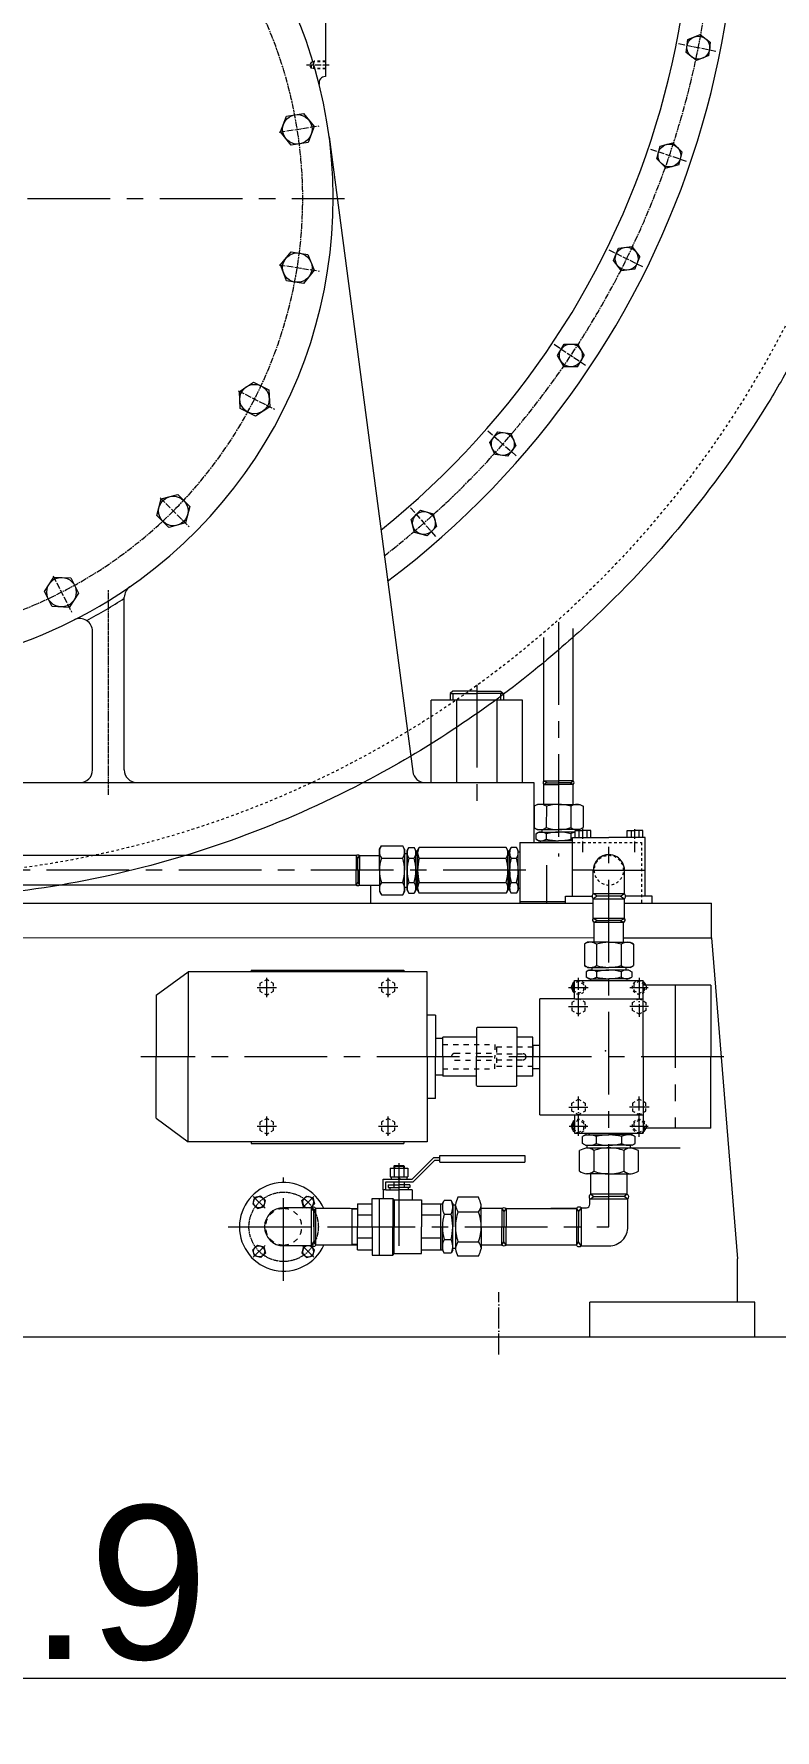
# Model space of a CAD drawing. Header units: inches. Extents: x -7 to 38035, y 41 to 29026.
# Drawn here: x 8058 to 8912, y 18838 to 20793 of the extents above; entities that cross this region are included whole.
import ezdxf

# ---------------------------------------------------------------- set-up
doc = ezdxf.new("R2010")
doc.units = ezdxf.units.IN
doc.header["$MEASUREMENT"] = 0
for name, pattern in [('ACAD_ISO04W100', [30, 24, -3, 0, -3]), ('CENTER', [50.8, 31.75, -6.35, 6.35, -6.35]), ('CHAIN', [0.7087, 0.4724, -0.0591, 0.1181, -0.0591]), ('EB_DASH', [6, 3, -3])]:
    doc.linetypes.add(name, pattern=pattern)
doc.layers.get('Defpoints').update_dxf_attribs({"lineweight": 5})
doc.layers.add('CAXA1', color=5, linetype='CENTER', lineweight=5)
doc.styles.add('Roman', font='arial.ttf')
doc.styles.get("Standard").update_dxf_attribs({"font": 'arial.ttf'})
doc.dimstyles.new('ISO-25', dxfattribs={"dimscale": 30, "dimtxt": 1.5, "dimasz": 1.5, "dimexe": 2, "dimexo": 2, "dimtad": 1, "dimtih": 1, "dimtoh": 1, "dimdec": 1, "dimlfac": 0.03937, "dimdsep": 46, "dimtxsty": 'Standard', "dimcen": 2.5, "dimclrd": 7, "dimclre": 7, "dimclrt": 7, "dimadec": 0, "dimazin": 0, "dimtfac": 1, "dimtdec": 1, "dimtmove": 0, "dimatfit": 3, "dimfxl": 1, "dimlwd": 5, "dimlwe": 5, "dimarcsym": 0})

# ---------------------------------------------------------------- blocks, each defined once
blk = doc.blocks.new('*D251')
at = {"color": 7, "linetype": 'Continuous', "lineweight": 5, "transparency": 16777216}
for p, q in [((6299.4, 19231.2), (6299.4, 18838.1)), ((9599.4, 19231.2), (9599.4, 18838.1)), ((6359.4, 18898.1), (9539.4, 18898.1))]:
    blk.add_line(p, q, dxfattribs=at)
at = {"color": 7, "transparency": 16777216}
for points in [[(6359.4, 18908.1), (6359.4, 18888.1), (6299.4, 18898.1)], [(9539.4, 18908.1), (9539.4, 18888.1), (9599.4, 18898.1)]]:
    blk.add_solid(points, dxfattribs=at)
at = {"layer": 'Defpoints', "color": 0, "transparency": 16777216}
for p in [(6299.4, 19291.2), (9599.4, 19291.2), (9599.4, 18898.1)]:
    blk.add_point(p, dxfattribs=at)
at = {"color": 7, "lineweight": 5, "transparency": 16777216, "insert": (7949.4, 19007.2), "char_height": 177, "attachment_point": 5, "style": 'Roman'}
blk.add_mtext('129.9', dxfattribs=at)

msp = doc.modelspace()

# ---------------------------------------------------------------- linework, layer by layer
at = {"color": 7, "lineweight": 5}
for p, q in [((8393.98, 20843.87), (8393.98, 20744.31)), ((8809.94, 20771.87), (8811.93, 20786.96)), ((8811.93, 20786.96), (8825.98, 20792.78)), ((8825.98, 20792.78), (8838.05, 20783.52)), ((8822.01, 20762.61), (8809.94, 20771.87)), ((8836.07, 20768.43), (8822.01, 20762.61)), ((8836.07, 20768.43), (8838.05, 20783.52)), ((8398.32, 20674.85), (8494.67, 19943.06)), ((8779.91, 20664.06), (8794.6, 20667.99)), ((8794.6, 20667.99), (8805.36, 20657.24)), ((8775.97, 20649.36), (8779.91, 20664.06)), ((8786.73, 20638.6), (8775.97, 20649.36)), ((8801.42, 20642.54), (8805.36, 20657.24)), ((8801.42, 20642.54), (8786.73, 20638.6)), ((8726.3, 20532.33), (8732.12, 20546.39)), ((8735.56, 20520.26), (8726.3, 20532.33)), ((8732.12, 20546.39), (8747.21, 20548.37)), ((8747.21, 20548.37), (8756.47, 20536.3)), ((8750.64, 20522.25), (8756.47, 20536.3)), ((8750.64, 20522.25), (8735.56, 20520.26)), ((8661.78, 20422.79), (8669.38, 20435.96)), ((8669.38, 20435.96), (8684.6, 20435.96)), ((8684.6, 20435.96), (8692.21, 20422.79)), ((8669.38, 20409.61), (8661.78, 20422.79)), ((8684.6, 20409.61), (8692.21, 20422.79)), ((8684.6, 20409.61), (8669.38, 20409.61)), ((8583.51, 20322.6), (8592.77, 20334.67)), ((8589.33, 20308.55), (8583.51, 20322.6)), ((8592.77, 20334.67), (8607.85, 20332.69)), ((8604.41, 20306.56), (8613.68, 20318.63)), ((8607.85, 20332.69), (8613.68, 20318.63)), ((8604.41, 20306.56), (8589.33, 20308.55)), ((8492.83, 20233.49), (8503.59, 20244.25)), ((8503.59, 20244.25), (8518.29, 20240.31)), ((8518.29, 20240.31), (8522.22, 20225.61)), ((8496.77, 20218.79), (8492.83, 20233.49)), ((8511.47, 20214.86), (8496.77, 20218.79)), ((8511.47, 20214.86), (8522.22, 20225.61)), ((8162.16, 19944.97), (8162.16, 20144.02)), ((8125.56, 19944.97), (8125.56, 20104.79)), ((8679.82, 19932.22), (8679.82, 20107.84)), ((8645.88, 19932.22), (8645.88, 20097.7)), ((8621.18, 20025.49), (8515.77, 20025.49)), ((8515.77, 19930.33), (8515.77, 20025.49)), ((8541.1, 20035.74), (8537.73, 20033.04)), ((8537.73, 20033.04), (8537.73, 20025.49)), ((8537.73, 20033.04), (8568.47, 20033.04)), ((8568.47, 20035.74), (8541.1, 20035.74)), ((8541.1, 20033.04), (8541.1, 20025.49)), ((8545.23, 20025.49), (8545.23, 19930.33)), ((8568.47, 20035.74), (8595.85, 20035.74)), ((8599.22, 20033.04), (8568.47, 20033.04)), ((8591.72, 20025.49), (8591.72, 19930.33)), ((8595.85, 20035.74), (8599.22, 20033.04)), ((8595.85, 20033.04), (8595.85, 20025.49)), ((8599.22, 20033.04), (8599.22, 20025.49)), ((8621.18, 19930.33), (8621.18, 20025.49)), ((7972.11, 19930.33), (8634.35, 19930.33)), ((8509.18, 19930.33), (8634.35, 19930.33)), ((8634.35, 19930.33), (8634.35, 19861.25)), ((8649.29, 19930.25), (8645.88, 19932.22)), ((8645.88, 19932.22), (8662.85, 19932.22)), ((8649.29, 19930.25), (8645.88, 19928.28)), ((8645.89, 19905.28), (8645.88, 19928.28)), ((8645.88, 19928.28), (8662.85, 19928.28)), ((8645.88, 19928.28), (8645.88, 19928.28)), ((8649.29, 19930.25), (8662.85, 19930.25)), ((8649.29, 19930.25), (8662.85, 19930.25)), ((8679.82, 19932.22), (8662.85, 19932.22)), ((8676.4, 19930.25), (8662.85, 19930.25)), ((8676.4, 19930.25), (8662.85, 19930.25)), ((8679.82, 19928.28), (8662.85, 19928.28)), ((8676.4, 19930.25), (8679.82, 19932.22)), ((8676.4, 19930.25), (8679.82, 19928.28)), ((8679.8, 19905.28), (8679.82, 19928.28)), ((8679.82, 19928.28), (8679.82, 19928.28)), ((8634.58, 19903.1), (8634.56, 19878.48)), ((8634.58, 19903.1), (8634.56, 19878.48)), ((8634.58, 19903.1), (8634.56, 19878.48)), ((8634.58, 19903.1), (8634.56, 19878.48)), ((8638.38, 19905.29), (8634.58, 19903.1)), ((8638.38, 19905.29), (8634.58, 19903.1)), ((8662.89, 19905.27), (8638.38, 19905.29)), ((8662.89, 19905.27), (8638.38, 19905.29)), ((8648.73, 19903.09), (8648.71, 19878.47)), ((8648.73, 19903.09), (8648.71, 19878.47)), ((8648.73, 19903.09), (8648.71, 19878.47)), ((8648.73, 19903.09), (8648.71, 19878.47)), ((8662.81, 19905.27), (8687.31, 19905.29)), ((8662.81, 19905.27), (8687.31, 19905.29)), ((8676.96, 19903.09), (8676.98, 19878.47)), ((8676.96, 19903.09), (8676.98, 19878.47)), ((8676.96, 19903.09), (8676.98, 19878.47)), ((8676.96, 19903.09), (8676.98, 19878.47)), ((8687.31, 19905.29), (8691.11, 19903.1)), ((8687.31, 19905.29), (8691.11, 19903.1)), ((8691.11, 19903.1), (8691.13, 19878.48)), ((8691.11, 19903.1), (8691.13, 19878.48)), ((8691.11, 19903.1), (8691.13, 19878.48)), ((8691.11, 19903.1), (8691.13, 19878.48)), ((8635.64, 19877.82), (8638.35, 19876.29)), ((8635.64, 19877.82), (8638.35, 19876.29)), ((8636.55, 19871.35), (8639.86, 19873.25)), ((8636.55, 19871.35), (8639.86, 19873.25)), ((8636.55, 19871.35), (8636.55, 19865.15)), ((8636.55, 19871.35), (8636.55, 19865.15)), ((8638.35, 19876.29), (8662.86, 19876.27)), ((8638.35, 19876.29), (8662.86, 19876.27)), ((8638.35, 19876.29), (8662.86, 19876.27)), ((8638.35, 19876.29), (8662.86, 19876.27)), ((8639.86, 19873.25), (8662.84, 19873.25)), ((8639.86, 19873.25), (8662.84, 19873.25)), ((8643.36, 19876.28), (8643.36, 19873.25)), ((8643.36, 19876.28), (8643.36, 19873.25)), ((8643.36, 19876.28), (8643.36, 19873.25)), ((8643.36, 19876.28), (8643.36, 19873.25)), ((8648.7, 19871.26), (8648.7, 19865.24)), ((8648.7, 19871.26), (8648.7, 19865.24)), ((8687.34, 19876.29), (8662.83, 19876.27)), ((8687.34, 19876.29), (8662.83, 19876.27)), ((8687.34, 19876.29), (8662.83, 19876.27)), ((8687.34, 19876.29), (8662.83, 19876.27)), ((8681.85, 19873.25), (8662.85, 19873.25)), ((8681.85, 19873.25), (8662.85, 19873.25)), ((8676.99, 19871.26), (8676.99, 19865.24)), ((8676.99, 19871.26), (8676.99, 19865.24)), ((8678.85, 19867.25), (8720.85, 19867.25)), ((8678.85, 19799.25), (8678.85, 19867.25)), ((8678.85, 19867.25), (8720.85, 19867.25)), ((8678.85, 19799.25), (8678.85, 19867.25)), ((8681.85, 19867.25), (8681.85, 19875.25)), ((8681.85, 19875.25), (8690.85, 19875.25)), ((8681.85, 19867.25), (8681.85, 19875.25)), ((8681.85, 19875.25), (8690.85, 19875.25)), ((8682.33, 19876.28), (8682.33, 19875.25)), ((8682.33, 19876.28), (8682.33, 19875.25)), ((8682.33, 19876.28), (8682.33, 19875.25)), ((8682.33, 19876.28), (8682.33, 19875.25)), ((8686.35, 19875.25), (8686.35, 19867.25)), ((8686.35, 19875.25), (8686.35, 19867.25)), ((8690.05, 19877.82), (8687.34, 19876.29)), ((8690.05, 19877.82), (8687.34, 19876.29)), ((8699.85, 19875.25), (8690.85, 19875.25)), ((8699.85, 19875.25), (8690.85, 19875.25)), ((8695.35, 19875.25), (8695.35, 19867.25)), ((8695.35, 19875.25), (8695.35, 19867.25)), ((8699.85, 19867.25), (8699.85, 19875.25)), ((8699.85, 19867.25), (8699.85, 19875.25)), ((8762.85, 19867.25), (8720.85, 19867.25)), ((8762.85, 19867.25), (8720.85, 19867.25)), ((8741.85, 19867.25), (8741.85, 19875.25)), ((8741.85, 19875.25), (8750.85, 19875.25)), ((8741.85, 19867.25), (8741.85, 19875.25)), ((8741.85, 19875.25), (8750.85, 19875.25)), ((8746.35, 19875.25), (8746.35, 19867.25)), ((8746.35, 19875.25), (8746.35, 19867.25)), ((8759.85, 19875.25), (8750.85, 19875.25)), ((8759.85, 19875.25), (8750.85, 19875.25)), ((8755.35, 19875.25), (8755.35, 19867.25)), ((8755.35, 19875.25), (8755.35, 19867.25)), ((8759.85, 19867.25), (8759.85, 19875.25)), ((8759.85, 19867.25), (8759.85, 19875.25)), ((8762.85, 19799.25), (8762.85, 19867.25)), ((8762.85, 19799.25), (8762.85, 19867.25)), ((8456.32, 19853.75), (8458.51, 19857.55)), ((8456.32, 19853.75), (8456.32, 19846.25)), ((8456.32, 19829.25), (8456.32, 19853.75)), ((8458.51, 19857.55), (8483.13, 19857.55)), ((8485.32, 19853.75), (8483.13, 19857.55)), ((8485.32, 19848.75), (8485.32, 19853.75)), ((8485.32, 19853.75), (8485.32, 19829.25)), ((8485.32, 19848.75), (8488.32, 19848.75)), ((8488.32, 19852.25), (8490.22, 19855.55)), ((8488.32, 19829.24), (8488.32, 19852.25)), ((8488.32, 19848.75), (8488.32, 19852.25)), ((8488.32, 19852.25), (8488.32, 19829.25)), ((8490.22, 19855.55), (8496.41, 19855.55)), ((8498.32, 19852.25), (8496.41, 19855.55)), ((8500.32, 19850.24), (8498.29, 19850.24)), ((8498.32, 19852.25), (8498.32, 19845.75)), ((8498.32, 19829.25), (8498.32, 19852.25)), ((8500.32, 19852.25), (8502.22, 19855.55)), ((8500.32, 19829.24), (8500.32, 19852.25)), ((8500.32, 19852.25), (8500.32, 19829.25)), ((8500.32, 19848.75), (8500.32, 19852.25)), ((8500.32, 19829.24), (8500.32, 19850.24)), ((8602.44, 19855.55), (8502.22, 19855.55)), ((8604.35, 19852.25), (8602.44, 19855.55)), ((8604.35, 19829.25), (8604.35, 19852.25)), ((8604.35, 19852.25), (8604.35, 19845.75)), ((8604.35, 19829.24), (8604.35, 19852.25)), ((8606.37, 19850.24), (8604.35, 19850.24)), ((8606.35, 19852.25), (8608.25, 19855.55)), ((8606.35, 19829.24), (8606.35, 19852.25)), ((8606.35, 19848.75), (8606.35, 19852.25)), ((8606.35, 19852.25), (8606.35, 19829.25)), ((8606.35, 19829.24), (8606.35, 19852.25)), ((8614.44, 19855.55), (8608.25, 19855.55)), ((8616.35, 19852.25), (8614.44, 19855.55)), ((8616.35, 19829.24), (8616.35, 19852.25)), ((8618.35, 19850.24), (8616.35, 19850.24)), ((8618.35, 19861.25), (8618.35, 19791.25)), ((8618.35, 19861.25), (8678.85, 19861.25)), ((8639.86, 19863.25), (8636.55, 19865.15)), ((8639.86, 19863.25), (8636.55, 19865.15)), ((8639.86, 19863.25), (8662.84, 19863.25)), ((8639.86, 19863.25), (8662.84, 19863.25)), ((8641.85, 19861.25), (8641.85, 19863.25)), ((8641.85, 19861.25), (8641.85, 19863.25)), ((8678.85, 19863.25), (8662.85, 19863.25)), ((8678.85, 19863.25), (8662.85, 19863.25)), ((8429.3, 19846.25), (8031.81, 19846.25)), ((8431.32, 19842.75), (8429.3, 19846.25)), ((8429.3, 19846.25), (8429.3, 19829.25)), ((8429.3, 19812.25), (8429.3, 19829.25)), ((8431.32, 19842.75), (8433.34, 19846.25)), ((8431.32, 19829.26), (8431.32, 19842.75)), ((8431.32, 19829.24), (8431.32, 19815.75)), ((8433.34, 19846.25), (8456.32, 19846.25)), ((8433.34, 19846.25), (8433.34, 19829.25)), ((8433.34, 19812.25), (8433.34, 19829.25)), ((8456.32, 19829.25), (8456.32, 19804.74)), ((8458.51, 19843.4), (8483.13, 19843.4)), ((8485.32, 19804.74), (8485.32, 19829.25)), ((8488.32, 19829.26), (8488.32, 19806.25)), ((8488.32, 19806.25), (8488.32, 19829.25)), ((8490.22, 19843.4), (8496.41, 19843.4)), ((8498.32, 19829.25), (8498.32, 19806.25)), ((8500.32, 19829.26), (8500.32, 19806.25)), ((8500.32, 19829.26), (8500.32, 19808.26)), ((8500.32, 19806.25), (8500.32, 19829.25)), ((8502.22, 19843.4), (8602.44, 19843.4)), ((8604.35, 19829.26), (8604.35, 19806.25)), ((8604.35, 19829.25), (8604.35, 19806.25)), ((8606.35, 19829.26), (8606.35, 19806.25)), ((8606.35, 19829.26), (8606.35, 19806.25)), ((8606.35, 19806.25), (8606.35, 19829.25)), ((8608.25, 19843.4), (8614.44, 19843.4)), ((8616.35, 19829.26), (8616.35, 19806.25)), ((8648.99, 19835.17), (8648.99, 19791.25)), ((8678.85, 19829.25), (8678.85, 19830.25)), ((8678.85, 19829.25), (8678.85, 19830.25)), ((8703.85, 19829.25), (8678.85, 19829.25)), ((8703.85, 19829.25), (8678.85, 19829.25)), ((8702.87, 19802.37), (8702.85, 19829.28)), ((8702.87, 19802.37), (8702.85, 19829.28)), ((8737.85, 19829.25), (8762.85, 19829.25)), ((8737.85, 19829.25), (8762.85, 19829.25)), ((8738.88, 19802.31), (8738.86, 19829.25)), ((8738.88, 19802.31), (8738.86, 19829.25)), ((8429.3, 19812.25), (8031.81, 19812.25)), ((8431.32, 19815.75), (8429.3, 19812.25)), ((8431.32, 19815.75), (8433.34, 19812.25)), ((8433.34, 19812.25), (8456.32, 19812.25)), ((8445.85, 19812.25), (8445.85, 19791.25)), ((8458.51, 19815.1), (8483.13, 19815.1)), ((8485.32, 19809.75), (8485.32, 19804.74)), ((8485.32, 19809.75), (8488.32, 19809.75)), ((8488.32, 19809.75), (8488.32, 19806.25)), ((8490.22, 19815.1), (8496.41, 19815.1)), ((8500.32, 19808.26), (8498.29, 19808.26)), ((8498.32, 19806.25), (8498.32, 19812.75)), ((8500.32, 19809.75), (8500.32, 19806.25)), ((8502.22, 19815.1), (8602.44, 19815.1)), ((8604.35, 19806.25), (8604.35, 19812.75)), ((8606.37, 19808.26), (8604.35, 19808.26)), ((8606.35, 19809.75), (8606.35, 19806.25)), ((8608.25, 19815.1), (8614.44, 19815.1)), ((8618.35, 19808.26), (8616.35, 19808.26)), ((7008.99, 19791.25), (8513.52, 19791.25)), ((8456.32, 19804.74), (8458.51, 19800.95)), ((8458.51, 19800.95), (8483.13, 19800.95)), ((8485.32, 19804.74), (8483.13, 19800.95)), ((8488.32, 19806.25), (8490.22, 19802.95)), ((8490.22, 19802.95), (8496.41, 19802.95)), ((8498.32, 19806.25), (8496.41, 19802.95)), ((8500.32, 19806.25), (8502.22, 19802.95)), ((8602.44, 19802.95), (8502.22, 19802.95)), ((8513.52, 19791.25), (8702.87, 19791.25)), ((8604.35, 19806.25), (8602.44, 19802.95)), ((8606.35, 19806.25), (8608.25, 19802.95)), ((8614.44, 19802.95), (8608.25, 19802.95)), ((8616.35, 19806.25), (8614.44, 19802.95)), ((8618.35, 19793.25), (8670.85, 19793.25)), ((8670.85, 19791.25), (8670.85, 19799.25)), ((8670.85, 19799.25), (8701.6, 19799.25)), ((8670.85, 19799.25), (8678.85, 19799.25)), ((8670.85, 19791.25), (8670.85, 19799.25)), ((8670.85, 19799.25), (8701.6, 19799.25)), ((8670.85, 19799.25), (8678.85, 19799.25)), ((8702.89, 19773.82), (8702.87, 19796.22)), ((8707.29, 19799.29), (8702.88, 19802.38)), ((8702.88, 19802.38), (8738.81, 19802.38)), ((8707.29, 19799.29), (8702.88, 19802.38)), ((8702.88, 19802.38), (8738.81, 19802.38)), ((8707.29, 19799.29), (8702.88, 19796.21)), ((8707.29, 19799.29), (8702.88, 19796.21)), ((8702.88, 19796.21), (8738.81, 19796.21)), ((8702.88, 19796.21), (8738.81, 19796.21)), ((8734.41, 19799.29), (8707.29, 19799.29)), ((8734.41, 19799.29), (8707.29, 19799.29)), ((8734.41, 19799.29), (8738.81, 19802.38)), ((8734.41, 19799.29), (8738.81, 19802.38)), ((8734.41, 19799.29), (8738.81, 19796.21)), ((8734.41, 19799.29), (8738.81, 19796.21)), ((8738.91, 19773.84), (8738.89, 19796.28)), ((8738.89, 19791.25), (8838.99, 19791.25)), ((8770.85, 19799.25), (8740.1, 19799.25)), ((8770.85, 19799.25), (8740.1, 19799.25)), ((8770.85, 19799.25), (8762.85, 19799.25)), ((8770.85, 19799.25), (8762.85, 19799.25)), ((8770.85, 19791.25), (8770.85, 19799.25)), ((8770.85, 19791.25), (8770.85, 19799.25)), ((8838.99, 19751.25), (8838.99, 19791.25)), ((8707.29, 19771.25), (8702.8, 19773.85)), ((8738.9, 19773.85), (8702.88, 19773.82)), ((8707.29, 19771.25), (8703.8, 19769.23)), ((8703.89, 19746.28), (8703.88, 19769.28)), ((8703.88, 19769.28), (8737.81, 19769.28)), ((8707.29, 19771.25), (8720.85, 19771.25)), ((8734.41, 19771.25), (8720.85, 19771.25)), ((8734.41, 19771.25), (8738.9, 19773.85)), ((8734.41, 19771.25), (8737.9, 19769.23)), ((8737.81, 19746.28), (8737.82, 19769.28)), ((8703.89, 19751.15), (7923.99, 19751.25)), ((8839, 19751.13), (8737.81, 19751.15)), ((8838.99, 19751.25), (8868.99, 19381.25)), ((8692.59, 19744.1), (8692.56, 19719.48)), ((8692.59, 19744.1), (8692.56, 19719.48)), ((8696.38, 19746.29), (8692.59, 19744.1)), ((8696.38, 19746.29), (8692.59, 19744.1)), ((8720.89, 19746.27), (8696.38, 19746.29)), ((8720.89, 19746.27), (8696.38, 19746.29)), ((8706.74, 19744.09), (8706.71, 19719.47)), ((8706.74, 19744.09), (8706.71, 19719.47)), ((8720.81, 19746.27), (8745.32, 19746.29)), ((8720.81, 19746.27), (8745.32, 19746.29)), ((8734.96, 19744.09), (8734.98, 19719.47)), ((8734.96, 19744.09), (8734.98, 19719.47)), ((8745.32, 19746.29), (8749.11, 19744.1)), ((8745.32, 19746.29), (8749.11, 19744.1)), ((8749.11, 19744.1), (8749.13, 19719.48)), ((8749.11, 19744.1), (8749.13, 19719.48)), ((8198.85, 19685.17), (8235.62, 19712.25)), ((8511.27, 19712.25), (8235.62, 19712.25)), ((8235.62, 19712.25), (8235.62, 19614.25)), ((8308.35, 19714.25), (8308.35, 19712.25)), ((8308.35, 19714.25), (8484.35, 19714.25)), ((8484.35, 19714.25), (8484.35, 19712.25)), ((8511.27, 19614.25), (8511.27, 19712.25)), ((8696.35, 19717.29), (8692.56, 19719.48)), ((8696.35, 19717.29), (8692.56, 19719.48)), ((8697.86, 19714.25), (8694.56, 19712.35)), ((8694.56, 19712.35), (8694.56, 19706.15)), ((8696.35, 19717.29), (8720.86, 19717.27)), ((8696.35, 19717.29), (8720.86, 19717.27)), ((8697.86, 19714.25), (8720.85, 19714.25)), ((8701.36, 19717.28), (8701.36, 19714.25)), ((8701.36, 19717.28), (8701.36, 19714.25)), ((8706.71, 19712.26), (8706.71, 19706.24)), ((8745.34, 19717.29), (8720.83, 19717.27)), ((8745.34, 19717.29), (8720.83, 19717.27)), ((8743.84, 19714.25), (8720.85, 19714.25)), ((8734.99, 19712.26), (8734.99, 19706.24)), ((8740.33, 19717.28), (8740.34, 19714.25)), ((8740.33, 19717.28), (8740.34, 19714.25)), ((8743.84, 19714.25), (8747.14, 19712.35)), ((8745.34, 19717.29), (8749.13, 19719.48)), ((8745.34, 19717.29), (8749.13, 19719.48)), ((8747.14, 19712.35), (8747.14, 19706.15)), ((8511.27, 19614.25), (8511.27, 19703.25)), ((8681.3, 19698.7), (8679.72, 19697.79)), ((8679.72, 19697.79), (8679.72, 19690.71)), ((8679.72, 19690.71), (8681.3, 19689.8)), ((8681.3, 19681.25), (8681.3, 19702.25)), ((8681.3, 19702.25), (8760.4, 19702.25)), ((8697.86, 19704.25), (8694.56, 19706.15)), ((8697.86, 19704.25), (8720.85, 19704.25)), ((8699.85, 19702.25), (8699.85, 19704.25)), ((8743.84, 19704.25), (8720.85, 19704.25)), ((8741.85, 19702.25), (8741.85, 19704.25)), ((8743.84, 19704.25), (8747.14, 19706.15)), ((8760.4, 19614.25), (8760.4, 19702.25)), ((8760.4, 19698.7), (8761.97, 19697.79)), ((8838.35, 19696.64), (8760.4, 19696.64)), ((8761.97, 19697.79), (8761.97, 19696.64)), ((8838.35, 19696.64), (8838.35, 19614.25)), ((8198.85, 19685.17), (8198.85, 19614.25)), ((8641.35, 19547.25), (8641.35, 19681.25)), ((8681.3, 19681.25), (8641.35, 19681.25)), ((8681.3, 19681.25), (8760.4, 19681.25)), ((8521.13, 19662.22), (8511.27, 19662.22)), ((8521.13, 19662.22), (8521.13, 19614.25)), ((8529.35, 19635.43), (8521.13, 19635.43)), ((8529.35, 19614.25), (8529.35, 19636.75)), ((8568.35, 19636.75), (8529.35, 19636.75)), ((8568.35, 19647.25), (8569.35, 19648.25)), ((8568.35, 19647.25), (8568.35, 19614.25)), ((8569.35, 19648.25), (8613.85, 19648.25)), ((8613.85, 19648.25), (8614.85, 19647.25)), ((8614.85, 19647.25), (8614.85, 19614.25)), ((8633.35, 19636.75), (8614.85, 19636.75)), ((8633.35, 19591.75), (8633.35, 19636.75)), ((8198.85, 19543.32), (8198.85, 19614.25)), ((8235.62, 19516.25), (8235.62, 19614.25)), ((8511.27, 19614.25), (8511.27, 19525.25)), ((8511.27, 19614.25), (8511.27, 19516.25)), ((8521.13, 19566.28), (8521.13, 19614.25)), ((8529.35, 19614.25), (8529.35, 19591.75)), ((8568.35, 19581.25), (8568.35, 19614.25)), ((8614.85, 19581.25), (8614.85, 19614.25)), ((8633.35, 19627.71), (8633.35, 19614.25)), ((8633.35, 19627.71), (8641.35, 19627.71)), ((8633.35, 19600.79), (8633.35, 19614.25)), ((8760.4, 19614.25), (8760.4, 19526.25)), ((8838.35, 19531.85), (8838.35, 19614.25)), ((8529.35, 19593.07), (8521.13, 19593.07)), ((8633.35, 19600.79), (8641.35, 19600.79)), ((8568.35, 19591.75), (8529.35, 19591.75)), ((8568.35, 19581.25), (8569.35, 19580.25)), ((8569.35, 19580.25), (8613.85, 19580.25)), ((8613.85, 19580.25), (8614.85, 19581.25)), ((8633.35, 19591.75), (8614.85, 19591.75)), ((8521.13, 19566.28), (8511.27, 19566.28)), ((8198.85, 19543.32), (8235.62, 19516.25)), ((8641.35, 19547.25), (8760.4, 19547.25)), ((8679.72, 19537.79), (8681.3, 19538.7)), ((8679.72, 19530.71), (8679.72, 19537.79)), ((8681.3, 19547.25), (8681.3, 19526.25)), ((8511.27, 19516.25), (8235.62, 19516.25)), ((8308.35, 19516.25), (8308.35, 19514.25)), ((8484.35, 19516.25), (8484.35, 19514.25)), ((8681.3, 19529.8), (8679.72, 19530.71)), ((8681.3, 19526.25), (8720.85, 19526.25)), ((8693.86, 19524.25), (8690.56, 19522.35)), ((8690.56, 19514.15), (8690.56, 19522.35)), ((8693.86, 19524.25), (8720.85, 19524.25)), ((8694.4, 19526.25), (8694.4, 19524.25)), ((8706.19, 19522.26), (8706.19, 19514.24)), ((8720.85, 19526.25), (8760.4, 19526.25)), ((8747.83, 19524.25), (8720.85, 19524.25)), ((8735.5, 19522.26), (8735.5, 19514.24)), ((8747.3, 19526.25), (8747.3, 19524.25)), ((8747.83, 19524.25), (8751.14, 19522.35)), ((8751.14, 19514.15), (8751.14, 19522.35)), ((8838.35, 19531.85), (8760.4, 19531.85)), ((8760.4, 19529.8), (8761.97, 19530.71)), ((8761.97, 19530.71), (8761.97, 19531.85)), ((8308.35, 19514.25), (8484.35, 19514.25)), ((8518.85, 19498.25), (8493.85, 19473.25)), ((8520.09, 19495.25), (8495.09, 19470.25)), ((8518.85, 19498.25), (8525.8, 19498.25)), ((8520.09, 19495.25), (8525.8, 19495.25)), ((8525.8, 19492.88), (8525.8, 19500.63)), ((8525.8, 19500.63), (8623.85, 19500.63)), ((8623.85, 19500.63), (8623.85, 19492.88)), ((8686.86, 19482.25), (8686.86, 19506.25)), ((8693.86, 19512.25), (8690.56, 19514.15)), ((8693.86, 19512.25), (8720.85, 19512.25)), ((8694.85, 19509.25), (8695.95, 19509.25)), ((8695.96, 19509.25), (8695.96, 19512.25)), ((8695.96, 19509.25), (8746.47, 19509.25)), ((8703.6, 19506.25), (8703.6, 19482.25)), ((8747.83, 19512.25), (8720.85, 19512.25)), ((8720.85, 19497.32), (8720.85, 19497.32)), ((8738.1, 19506.25), (8738.1, 19482.25)), ((8745.74, 19509.25), (8745.74, 19512.25)), ((8746.47, 19509.25), (8802.97, 19509.25)), ((8747.83, 19512.25), (8751.14, 19514.15)), ((8754.84, 19482.25), (8754.84, 19506.25)), ((8468.85, 19485.75), (8488.85, 19485.75)), ((8468.85, 19485.75), (8468.85, 19475.75)), ((8468.85, 19475.75), (8488.85, 19475.75)), ((8469.72, 19475.75), (8469.72, 19473.25)), ((8473.71, 19488.77), (8472.85, 19488.21)), ((8472.85, 19488.21), (8472.85, 19485.75)), ((8472.85, 19488.21), (8484.85, 19488.21)), ((8473.24, 19485.75), (8473.24, 19475.75)), ((8473.71, 19488.77), (8483.98, 19488.77)), ((8473.71, 19488.21), (8473.71, 19485.75)), ((8477.2, 19475.75), (8479.58, 19473.25)), ((8477.77, 19475.75), (8480.15, 19473.25)), ((8483.98, 19488.77), (8484.85, 19488.21)), ((8483.98, 19488.21), (8483.98, 19485.75)), ((8484.45, 19485.75), (8484.45, 19475.75)), ((8484.85, 19488.21), (8484.85, 19485.75)), ((8487.97, 19475.75), (8487.97, 19473.25)), ((8488.85, 19485.75), (8488.85, 19475.75)), ((8525.8, 19492.88), (8623.85, 19492.88)), ((8720.85, 19479.25), (8695.22, 19479.25)), ((8699.86, 19455.76), (8699.86, 19479.25)), ((8720.85, 19479.25), (8746.47, 19479.25)), ((8741.84, 19455.76), (8741.84, 19479.25)), ((8460.63, 19473.25), (8493.85, 19473.25)), ((8460.63, 19461.01), (8460.63, 19473.25)), ((8463.63, 19461.01), (8460.63, 19461.01)), ((8460.63, 19461.01), (8460.63, 19450.75)), ((8463.63, 19470.25), (8495.09, 19470.25)), ((8463.63, 19461.01), (8463.63, 19470.25)), ((8463.63, 19461.01), (8478.85, 19461.01)), ((8466.37, 19466.59), (8478.85, 19466.59)), ((8466.37, 19466.59), (8466.37, 19463.49)), ((8466.37, 19463.49), (8478.85, 19463.49)), ((8468.32, 19463.49), (8468.32, 19461.01)), ((8472.85, 19470.25), (8472.85, 19463.49)), ((8491.32, 19466.59), (8478.85, 19466.59)), ((8491.32, 19463.49), (8478.85, 19463.49)), ((8494.07, 19461.01), (8478.85, 19461.01)), ((8484.85, 19470.25), (8484.85, 19463.49)), ((8489.37, 19463.49), (8489.37, 19461.01)), ((8491.32, 19466.59), (8491.32, 19463.49)), ((8494.07, 19461.01), (8494.07, 19449.18)), ((8699.85, 19455.76), (8703.35, 19453.25)), ((8741.84, 19455.76), (8699.85, 19455.76)), ((8741.85, 19455.76), (8738.35, 19453.25)), ((8377.69, 19440.25), (8345.85, 19440.25)), ((8377.69, 19440.26), (8380.85, 19435.75)), ((8377.69, 19440.25), (8377.69, 19396.25)), ((8380.85, 19435.75), (8382.86, 19439.25)), ((8422.61, 19439.25), (8382.86, 19439.25)), ((8382.86, 19397.26), (8382.86, 19439.25)), ((8430.85, 19439.05), (8422.61, 19439.25)), ((8424.3, 19439.21), (8424.3, 19397.25)), ((8430.85, 19438.54), (8424.3, 19438.69)), ((8430.85, 19444.75), (8430.85, 19418.25)), ((8430.85, 19444.75), (8447.85, 19444.75)), ((8447.85, 19418.25), (8447.85, 19450.75)), ((8447.85, 19450.75), (8471.85, 19450.75)), ((8456.18, 19450.75), (8456.18, 19385.75)), ((8471.85, 19450.75), (8471.85, 19418.25)), ((8471.85, 19450.75), (8473.21, 19449.18)), ((8473.21, 19449.18), (8504.85, 19449.18)), ((8473.21, 19449.18), (8473.21, 19418.25)), ((8504.85, 19449.18), (8504.85, 19418.25)), ((8504.85, 19444.75), (8526.85, 19444.75)), ((8526.85, 19444.75), (8526.85, 19418.25)), ((8526.85, 19444.75), (8528.85, 19444.75)), ((8528.85, 19445.24), (8530.75, 19448.54)), ((8528.85, 19445.24), (8528.85, 19439.21)), ((8538.94, 19448.54), (8530.75, 19448.54)), ((8540.85, 19445.24), (8538.94, 19448.54)), ((8540.85, 19445.24), (8540.85, 19418.25)), ((8543.85, 19443.15), (8540.85, 19443.15)), ((8543.85, 19418.26), (8543.85, 19443.88)), ((8570.52, 19452.25), (8546.85, 19452.25)), ((8573.65, 19417.99), (8573.65, 19443.62)), ((8597.34, 19439.25), (8573.65, 19439.25)), ((8597.34, 19439.25), (8599.84, 19435.75)), ((8597.34, 19439.25), (8597.34, 19418.25)), ((8602.35, 19439.25), (8599.84, 19435.75)), ((8602.34, 19439.25), (8602.34, 19418.25)), ((8602.35, 19439.25), (8683.34, 19439.25)), ((8683.34, 19439.25), (8653.85, 19439.25)), ((8683.34, 19439.25), (8685.85, 19435.75)), ((8683.34, 19439.25), (8683.34, 19397.25)), ((8683.34, 19439.25), (8685.85, 19435.75)), ((8689, 19440.26), (8685.85, 19435.75)), ((8689, 19440.25), (8694.85, 19440.25)), ((8689, 19440.25), (8689, 19396.25)), ((8698.85, 19450.1), (8703.35, 19453.25)), ((8742.85, 19450.11), (8698.85, 19450.1)), ((8698.85, 19444.25), (8698.85, 19450.1)), ((8703.35, 19453.25), (8720.85, 19453.25)), ((8738.35, 19453.25), (8720.85, 19453.25)), ((8742.85, 19450.1), (8738.35, 19453.25)), ((8742.85, 19418.21), (8742.85, 19450.11)), ((8380.85, 19435.75), (8380.85, 19400.75)), ((8447.85, 19431.5), (8430.85, 19431.5)), ((8430.85, 19391.75), (8430.85, 19418.26)), ((8447.85, 19418.25), (8447.85, 19385.75)), ((8471.85, 19385.75), (8471.85, 19418.25)), ((8473.21, 19387.33), (8473.21, 19418.25)), ((8526.85, 19431.5), (8504.85, 19431.5)), ((8504.85, 19387.33), (8504.85, 19418.26)), ((8526.85, 19418.25), (8526.85, 19391.75)), ((8526.85, 19418.25), (8526.85, 19391.75)), ((8528.85, 19391.27), (8528.85, 19418.25)), ((8530.84, 19432.91), (8538.85, 19432.91)), ((8540.85, 19391.27), (8540.85, 19418.25)), ((8543.85, 19418.25), (8543.85, 19392.63)), ((8546.85, 19435.51), (8570.81, 19435.51)), ((8573.65, 19418.52), (8573.65, 19392.89)), ((8597.34, 19397.26), (8597.34, 19418.25)), ((8599.84, 19435.75), (8599.84, 19418.25)), ((8599.84, 19400.76), (8599.84, 19418.26)), ((8602.34, 19397.26), (8602.34, 19418.25)), ((8685.85, 19435.75), (8685.85, 19418.25)), ((8685.85, 19400.76), (8685.85, 19418.26)), ((8377.69, 19396.25), (8380.85, 19400.76)), ((8380.85, 19400.76), (8382.86, 19397.26)), ((8430.85, 19397.25), (8382.86, 19397.25)), ((8430.85, 19397.97), (8424.3, 19397.81)), ((8447.85, 19405.01), (8430.85, 19405.01)), ((8526.85, 19405.01), (8504.85, 19405.01)), ((8530.84, 19403.6), (8538.85, 19403.6)), ((8546.85, 19401), (8570.81, 19401)), ((8597.34, 19397.26), (8573.65, 19397.26)), ((8597.34, 19397.26), (8590.85, 19397.25)), ((8597.34, 19397.26), (8599.84, 19400.76)), ((8602.35, 19397.26), (8599.84, 19400.76)), ((8683.34, 19397.25), (8602.34, 19397.26)), ((8683.34, 19397.26), (8685.85, 19400.76)), ((8683.34, 19397.26), (8685.85, 19400.76)), ((8689, 19396.25), (8685.85, 19400.76)), ((8377.69, 19396.25), (8345.85, 19396.25)), ((8430.85, 19391.75), (8447.85, 19391.75)), ((8447.85, 19385.75), (8471.85, 19385.75)), ((8471.85, 19385.75), (8473.21, 19387.33)), ((8473.21, 19387.33), (8504.85, 19387.33)), ((8504.85, 19391.75), (8528.85, 19391.75)), ((8528.85, 19391.27), (8530.75, 19387.96)), ((8538.94, 19387.96), (8530.75, 19387.96)), ((8540.85, 19391.27), (8538.94, 19387.96)), ((8543.85, 19393.36), (8540.85, 19393.36)), ((8570.52, 19384.26), (8546.85, 19384.26)), ((8689, 19396.25), (8720.85, 19396.25)), ((8868.99, 19331.25), (8868.99, 19381.25)), ((8888.99, 19331.25), (8698.99, 19331.25)), ((8698.99, 19291.25), (8698.99, 19331.25)), ((8888.99, 19291.25), (8888.99, 19331.25)), ((6046.94, 19291.25), (9620.77, 19291.25)), ((6958.99, 19291.25), (8888.99, 19291.25))]:
    msp.add_line(p, q, dxfattribs=at)
at = {"color": 7, "linetype": 'ACAD_ISO04W100', "lineweight": 5, "ltscale": 0.3}
for p, q in [((8801.29, 20782.21), (8844.73, 20773.57)), ((8398.38, 20757.49), (8371.33, 20757.49)), ((8340.61, 20680.15), (8386.88, 20687.48)), ((8768.74, 20660.74), (8810.69, 20646.5)), ((8720.61, 20544.56), (8760.34, 20524.97)), ((8340.61, 20527.39), (8386.88, 20520.06)), ((8657.74, 20435.65), (8694.57, 20411.04)), ((8293.4, 20382.11), (8335.15, 20360.84)), ((8581.18, 20335.89), (8614.49, 20306.68)), ((8203.62, 20258.53), (8236.74, 20225.4)), ((8492.26, 20246.96), (8521.47, 20213.66)), ((8080.03, 20168.74), (8101.3, 20127))]:
    msp.add_line(p, q, dxfattribs=at)
at = {"color": 7, "linetype": 'EB_DASH', "lineweight": 5}
for p, q in [((8377.88, 20761.22), (8375.72, 20757.49)), ((8377.88, 20753.76), (8375.72, 20757.49)), ((8377.88, 20753.76), (8377.88, 20761.22)), ((8393.98, 20761.22), (8377.88, 20761.22)), ((8393.98, 20753.76), (8377.88, 20753.76)), ((8380.81, 20753.1), (8380.81, 20761.88)), ((8393.98, 20761.88), (8380.88, 20761.88)), ((8393.98, 20753.1), (8380.88, 20753.1)), ((8678.85, 19861.25), (8758.35, 19861.25)), ((8678.85, 19861.25), (8758.35, 19861.25)), ((8758.35, 19861.25), (8758.35, 19791.25)), ((8758.35, 19861.25), (8758.35, 19791.25))]:
    msp.add_line(p, q, dxfattribs=at)
at = {"color": 7, "linetype": 'CHAIN', "lineweight": 5, "ltscale": 10}
msp.add_line((8143.86, 19916.37), (8143.86, 20152.07), dxfattribs=at)
at = {"color": 7, "linetype": 'ACAD_ISO04W100', "lineweight": 5, "ltscale": 0.5}
for p, q in [((8690.85, 19850.3), (8690.85, 19876.82)), ((8690.85, 19850.3), (8690.85, 19876.82)), ((8750.85, 19850.3), (8750.85, 19876.82)), ((8750.85, 19850.3), (8750.85, 19876.82))]:
    msp.add_line(p, q, dxfattribs=at)
at = {"color": 7, "linetype": 'ACAD_ISO04W100', "lineweight": 5}
for p, q in [((8315.15, 19694.25), (8337.54, 19694.25)), ((8326.35, 19683.05), (8326.35, 19705.45)), ((8455.15, 19694.25), (8477.54, 19694.25)), ((8466.35, 19683.05), (8466.35, 19705.45)), ((8674.4, 19694.25), (8697.07, 19694.25)), ((8685.85, 19661.19), (8685.85, 19705.45)), ((8744.92, 19694.25), (8766.29, 19694.25)), ((8755.85, 19705.19), (8755.85, 19660.49)), ((8674.2, 19672.25), (8696.52, 19672.25)), ((8766.57, 19672.25), (8745.01, 19672.25)), ((8674.68, 19556.25), (8696.6, 19556.25)), ((8685.85, 19523), (8685.85, 19568.65)), ((8767.15, 19556.25), (8744.64, 19556.25)), ((8755.85, 19522.06), (8755.85, 19568.4)), ((8315.15, 19534.25), (8337.54, 19534.25)), ((8326.35, 19523.05), (8326.35, 19545.45)), ((8455.15, 19534.25), (8477.54, 19534.25)), ((8466.35, 19523.05), (8466.35, 19545.45)), ((8674.9, 19534.25), (8696.67, 19534.25)), ((8745.1, 19534.25), (8766.19, 19534.25)), ((8324.46, 19439.64), (8310.89, 19453.21)), ((8367.23, 19439.64), (8380.8, 19453.21)), ((8380.85, 19418.25), (8380.85, 19435.75)), ((8324.46, 19396.87), (8310.89, 19383.3)), ((8367.23, 19396.87), (8380.8, 19383.3)), ((8593.99, 19271.08), (8593.99, 19343.06))]:
    msp.add_line(p, q, dxfattribs=at)
at = {"color": 7, "linetype": 'EB_DASH', "lineweight": 5, "ltscale": 2}
for p, q in [((8529.35, 19628.25), (8589.35, 19628.25)), ((8543.35, 19618.25), (8589.35, 19618.25)), ((8589.35, 19628.25), (8589.35, 19614.25)), ((8589.35, 19600.25), (8589.35, 19614.25)), ((8633.35, 19625.25), (8591.35, 19625.25)), ((8591.35, 19625.25), (8591.35, 19603.25)), ((8591.35, 19617.75), (8621.85, 19617.75)), ((8529.35, 19600.25), (8589.35, 19600.25)), ((8543.35, 19610.25), (8589.35, 19610.25)), ((8591.35, 19610.75), (8621.85, 19610.75)), ((8633.35, 19603.25), (8591.35, 19603.25))]:
    msp.add_line(p, q, dxfattribs=at)
at = {"color": 7, "lineweight": 5}
for points in [[(8342.2, 20680.37), (8349.21, 20698.7), (8368.58, 20701.79), (8380.95, 20686.56), (8373.94, 20668.24), (8354.57, 20665.14)], [(8342.2, 20527.11), (8354.52, 20542.37), (8373.9, 20539.33), (8380.96, 20521.03), (8368.63, 20505.77), (8349.25, 20508.81)], [(8294.83, 20381.35), (8311.26, 20392.06), (8328.76, 20383.18), (8329.81, 20363.59), (8313.37, 20352.88), (8295.88, 20361.77)], [(8204.74, 20257.37), (8223.68, 20262.47), (8237.57, 20248.62), (8232.52, 20229.67), (8213.58, 20224.56), (8199.69, 20238.41)], [(8080.74, 20167.29), (8100.33, 20166.29), (8109.26, 20148.83), (8098.6, 20132.36), (8079.01, 20133.36), (8070.08, 20150.83)], [(8319.54, 19453.77), (8312.28, 19451.87), (8310.31, 19444.63), (8315.59, 19439.3), (8322.84, 19441.21), (8324.82, 19448.45)], [(8319.54, 19382.73), (8312.28, 19384.64), (8310.31, 19391.88), (8315.59, 19397.21), (8322.84, 19395.3), (8324.82, 19388.06)]]:
    msp.add_lwpolyline(points, close=True, dxfattribs=at)
at = {"color": 7, "linetype": 'EB_DASH', "lineweight": 5}
for points in [[(8326.35, 19703.25), (8318.55, 19698.75), (8318.55, 19689.75), (8326.35, 19685.25), (8334.14, 19689.75), (8334.14, 19698.75)], [(8466.35, 19703.25), (8458.55, 19698.75), (8458.55, 19689.75), (8466.35, 19685.25), (8474.14, 19689.75), (8474.14, 19698.75)], [(8685.85, 19701.33), (8679.72, 19697.79), (8679.72, 19690.71), (8685.85, 19687.17), (8691.97, 19690.71), (8691.97, 19697.79)], [(8755.85, 19701.33), (8749.72, 19697.79), (8749.72, 19690.71), (8755.85, 19687.17), (8761.97, 19690.71), (8761.97, 19697.79)], [(8685.85, 19681.25), (8678.05, 19676.75), (8678.05, 19667.75), (8685.85, 19663.25), (8693.64, 19667.75), (8693.64, 19676.75)], [(8755.85, 19681.25), (8763.64, 19676.75), (8763.64, 19667.75), (8755.85, 19663.25), (8748.05, 19667.75), (8748.05, 19676.75)], [(8685.85, 19547.25), (8678.05, 19551.75), (8678.05, 19560.75), (8685.85, 19565.25), (8693.64, 19560.75), (8693.64, 19551.75)], [(8755.85, 19547.25), (8763.64, 19551.75), (8763.64, 19560.75), (8755.85, 19565.25), (8748.05, 19560.75), (8748.05, 19551.75)], [(8326.35, 19543.25), (8318.55, 19538.75), (8318.55, 19529.75), (8326.35, 19525.25), (8334.14, 19529.75), (8334.14, 19538.75)], [(8466.35, 19543.25), (8458.55, 19538.75), (8458.55, 19529.75), (8466.35, 19525.25), (8474.14, 19529.75), (8474.14, 19538.75)], [(8685.85, 19541.33), (8679.72, 19537.79), (8679.72, 19530.71), (8685.85, 19527.17), (8691.97, 19530.71), (8691.97, 19537.79)], [(8755.85, 19541.33), (8749.72, 19537.79), (8749.72, 19530.71), (8755.85, 19527.17), (8761.97, 19530.71), (8761.97, 19537.79)]]:
    msp.add_lwpolyline(points, close=True, dxfattribs=at)
at = {"color": 7, "lineweight": 5}
for points in [[(8372.49, 19440.25), (8368.85, 19441.21), (8366.88, 19448.45), (8372.16, 19453.77), (8379.41, 19451.87), (8381.38, 19444.63), (8377.05, 19440.25)], [(8372.49, 19396.25), (8368.85, 19395.3), (8366.88, 19388.06), (8372.16, 19382.73), (8379.41, 19384.64), (8381.38, 19391.88), (8377.05, 19396.25)]]:
    msp.add_lwpolyline(points, dxfattribs=at)
for centre, radius in [((8824, 20777.69), 13.18), ((8361.58, 20683.47), 16.99), ((8790.67, 20653.3), 13.18), ((8361.58, 20524.07), 16.99), ((8741.38, 20534.32), 13.18), ((8676.99, 20422.79), 13.18), ((8312.32, 20372.47), 16.99), ((8598.59, 20320.62), 13.18), ((8218.63, 20243.52), 16.99), ((8507.53, 20229.55), 13.18), ((8089.67, 20149.83), 16.99), ((8317.56, 19446.54), 6.5), ((8317.56, 19389.97), 6.5)]:
    msp.add_circle(centre, radius, dxfattribs=at)
at = {"color": 7, "linetype": 'EB_DASH', "lineweight": 5}
for centre in [(8685.85, 19694.25), (8755.85, 19694.25), (8685.85, 19534.25), (8755.85, 19534.25)]:
    msp.add_circle(centre, 8, dxfattribs=at)
at = {"color": 7, "linetype": 'CHAIN', "lineweight": 5, "ltscale": 10}
msp.add_circle((8345.85, 19418.25), 40, dxfattribs=at)
at = {"color": 7, "lineweight": 5}
for centre, radius, start, end in [((7858.38, 20969.77), 1010.16, 306.96148, 90), ((7858.38, 20969.77), 958.92, 308.70621, 90), ((7858.38, 20603.77), 544.61, 13.96796, 43.472), ((7858.38, 20603.77), 544.61, 301.61397, 13.96796), ((8393.98, 20736.99), 7.32, 90, 193.96796), ((7858.38, 20603.77), 551.93, 298.15206, 303.39431), ((8176.8, 20144.02), 14.64, 124.70643, 180), ((7858.38, 20603.77), 544.61, 281.15899, 301.61397), ((8110.92, 20104.79), 14.64, 0, 116.8445), ((8110.92, 19944.97), 14.64, 270, 0), ((8176.8, 19944.97), 14.64, 180, 270), ((8509.18, 19944.97), 14.64, 187.5, 270), ((8647.71, 19930.25), 2.69, 132.92897, 227.07183), ((8677.98, 19930.25), 2.69, 312.92695, 47.06981), ((8641.65, 19892.76), 12.53, 55.56432, 124.33281), ((8641.65, 19892.76), 12.53, 55.56432, 124.33281), ((8662.84, 19858.44), 46.83, 89.94857, 107.53652), ((8662.84, 19858.44), 46.83, 89.94857, 107.53652), ((8662.85, 19858.44), 46.83, 72.46226, 90.05022), ((8662.85, 19858.44), 46.83, 72.46226, 90.05022), ((8684.04, 19892.76), 12.53, 55.66597, 124.43446), ((8684.04, 19892.76), 12.53, 55.66597, 124.43446), ((8641.65, 19888.81), 12.53, 235.56432, 304.33281), ((8641.65, 19888.81), 12.53, 235.56432, 304.33281), ((8641.65, 19888.81), 12.53, 235.56432, 304.33281), ((8641.65, 19888.81), 12.53, 235.56432, 304.33281), ((8642.61, 19862.93), 10.32, 53.7922, 118.48426), ((8642.61, 19862.93), 10.32, 53.7922, 118.48426), ((8664.05, 19813.51), 59.75, 91.15817, 104.88393), ((8664.05, 19813.51), 59.75, 91.15817, 104.88393), ((8662.9, 19923.09), 46.83, 252.36061, 269.94857), ((8662.9, 19923.09), 46.83, 252.36061, 269.94857), ((8662.9, 19923.09), 46.83, 252.36061, 269.94857), ((8662.9, 19923.09), 46.83, 252.36061, 269.94857), ((8662.79, 19923.09), 46.83, 270.05022, 287.63817), ((8662.79, 19923.09), 46.83, 270.05022, 287.63817), ((8662.79, 19923.09), 46.83, 270.05022, 287.63817), ((8662.79, 19923.09), 46.83, 270.05022, 287.63817), ((8661.64, 19813.51), 59.75, 75.11485, 88.84061), ((8661.64, 19813.51), 59.75, 75.11485, 88.84061), ((8684.05, 19888.81), 12.53, 235.66597, 304.43446), ((8684.05, 19888.81), 12.53, 235.66597, 304.43446), ((8684.05, 19888.81), 12.53, 235.66597, 304.43446), ((8684.05, 19888.81), 12.53, 235.66597, 304.43446), ((8683.08, 19862.93), 10.32, 96.87607, 126.20658), ((8683.08, 19862.93), 10.32, 96.87607, 126.20658), ((8431.32, 19842.75), 4.04, 60, 120), ((8468.85, 19850.47), 12.53, 145.61575, 214.38425), ((8472.79, 19850.47), 12.53, 325.61575, 34.38425), ((8498.96, 19849.47), 10.64, 145.17482, 214.82518), ((8487.68, 19849.47), 10.64, 325.17482, 34.82518), ((8510.96, 19849.47), 10.64, 145.17482, 214.82518), ((8593.71, 19849.47), 10.64, 325.17482, 34.82518), ((8616.98, 19849.47), 10.64, 145.17482, 214.82518), ((8605.71, 19849.47), 10.64, 325.17482, 34.82518), ((8642.61, 19873.57), 10.32, 241.51574, 306.2078), ((8642.61, 19873.57), 10.32, 241.51574, 306.2078), ((8664.05, 19922.99), 59.75, 255.11607, 268.84183), ((8664.05, 19922.99), 59.75, 255.11607, 268.84183), ((8661.64, 19922.99), 59.75, 271.15695, 284.88271), ((8661.64, 19922.99), 59.75, 271.15695, 284.88271), ((8683.08, 19873.57), 10.32, 233.79098, 245.76414), ((8683.08, 19873.57), 10.32, 233.79098, 245.76414), ((8720.85, 19829.25), 18, 0, 180.09032), ((8720.85, 19829.25), 18, 90, 180.09032), ((8720.85, 19829.25), 18, 0, 180.09032), ((8720.85, 19829.25), 18, 90, 180.09032), ((8503.15, 19829.25), 46.83, 162.41205, 180), ((8503.15, 19829.25), 46.83, 180, 197.58795), ((8438.49, 19829.25), 46.83, 0, 17.58795), ((8438.49, 19829.25), 46.83, 342.41205, 0), ((8541.82, 19829.25), 53.5, 164.66283, 180), ((8541.82, 19829.25), 53.5, 180, 195.33717), ((8444.82, 19829.25), 53.5, 0, 15.33717), ((8444.82, 19829.25), 53.5, 344.66283, 0), ((8553.82, 19829.25), 53.5, 164.66283, 180), ((8553.82, 19829.25), 53.5, 180, 195.33717), ((8550.85, 19829.25), 53.5, 0, 15.33717), ((8550.85, 19829.25), 53.5, 344.66283, 0), ((8659.84, 19829.25), 53.5, 164.66283, 180), ((8659.84, 19829.25), 53.5, 180, 195.33717), ((8562.85, 19829.25), 53.5, 0, 15.33717), ((8562.85, 19829.25), 53.5, 344.66283, 0), ((8431.32, 19815.75), 4.04, 240, 300), ((8468.85, 19808.03), 12.53, 145.61575, 214.38425), ((8472.79, 19808.03), 12.53, 325.61575, 34.38425), ((8498.96, 19809.03), 10.64, 145.17482, 214.82518), ((8487.68, 19809.03), 10.64, 325.17482, 34.82518), ((8510.96, 19809.03), 10.64, 145.17482, 214.82518), ((8593.71, 19809.03), 10.64, 325.17482, 34.82518), ((8616.98, 19809.03), 10.64, 145.17482, 214.82518), ((8605.71, 19809.03), 10.64, 325.17482, 34.82518), ((8705.95, 19799.29), 4.36, 134.87201, 225.12799), ((8705.95, 19799.29), 4.36, 134.87201, 225.12799), ((8735.74, 19799.29), 4.36, 314.87283, 45.12882), ((8735.74, 19799.29), 4.36, 314.87283, 45.12882), ((8704.72, 19771.85), 2.7, 132.98973, 251.88865), ((8736.82, 19771.88), 2.86, 292.15646, 43.49634), ((8699.65, 19733.76), 12.53, 55.56432, 124.33281), ((8699.65, 19733.76), 12.53, 55.56432, 124.33281), ((8720.85, 19699.44), 46.83, 89.94857, 107.53652), ((8720.85, 19699.44), 46.83, 89.94857, 107.53652), ((8720.85, 19699.44), 46.83, 72.46431, 90.05226), ((8720.85, 19699.44), 46.83, 72.46431, 90.05226), ((8742.04, 19733.76), 12.53, 55.66801, 124.43651), ((8742.04, 19733.76), 12.53, 55.66801, 124.43651), ((8699.65, 19729.81), 12.53, 235.56432, 304.33281), ((8699.65, 19729.81), 12.53, 235.56432, 304.33281), ((8700.61, 19703.93), 10.32, 53.7922, 118.48426), ((8720.9, 19764.09), 46.83, 252.36061, 269.94857), ((8720.9, 19764.09), 46.83, 252.36061, 269.94857), ((8722.05, 19654.51), 59.75, 91.15817, 104.88393), ((8720.79, 19764.09), 46.83, 270.05226, 287.64021), ((8720.79, 19764.09), 46.83, 270.05226, 287.64021), ((8719.64, 19654.51), 59.75, 75.1169, 88.84265), ((8742.05, 19729.81), 12.53, 235.66801, 304.43651), ((8742.05, 19729.81), 12.53, 235.66801, 304.43651), ((8741.08, 19703.93), 10.32, 61.51657, 126.20862), ((8685.85, 19694.25), 8, 124.66516, 235.33484), ((8700.61, 19714.57), 10.32, 241.51574, 306.2078), ((8722.05, 19763.99), 59.75, 255.11607, 268.84183), ((8719.64, 19763.99), 59.75, 271.159, 284.88475), ((8741.08, 19714.57), 10.32, 233.79302, 298.48508), ((8755.85, 19694.25), 8, 17.41918, 55.33484), ((8685.85, 19534.25), 8, 124.66516, 235.33484), ((8698.15, 19506.95), 17.29, 62.26695, 111.99785), ((8721.54, 19464.51), 59.75, 91.159, 104.88475), ((8720.16, 19464.51), 59.75, 75.11607, 88.84183), ((8743.55, 19506.95), 17.29, 68.00297, 117.73388), ((8755.85, 19534.25), 8, 304.66516, 342.58082), ((8708.88, 19457.99), 53.05, 104.91774, 114.53007), ((8698.15, 19529.55), 17.29, 248.0038, 297.7347), ((8691.69, 19487.48), 22.22, 57.59913, 78.32319), ((8720.85, 19458.16), 51.09, 90.00082, 109.73244), ((8721.54, 19571.99), 59.75, 255.1169, 268.84265), ((8720.85, 19458.16), 51.09, 70.26839, 90), ((8720.16, 19571.99), 59.75, 271.15817, 284.88393), ((8743.55, 19529.55), 17.29, 242.26612, 291.99703), ((8750.01, 19487.49), 22.22, 101.67763, 122.40169), ((8732.82, 19457.99), 53.05, 65.47075, 75.08309), ((8708.88, 19530.51), 53.05, 245.47158, 255.08391), ((8691.69, 19501.01), 22.22, 281.67846, 302.40252), ((8720.85, 19530.34), 51.09, 250.26921, 270.00082), ((8720.85, 19530.34), 51.09, 270, 289.73161), ((8750.01, 19501.01), 22.22, 237.59831, 258.32237), ((8732.82, 19530.51), 53.05, 284.91691, 294.52925), ((8345.85, 19418.25), 51, 24.30684, 335.68393), ((8701.74, 19452.51), 3.76, 120.17583, 219.71215), ((8739.96, 19452.51), 3.76, 320.28867, 59.825), ((8345.85, 19418.25), 22, 90, 270), ((8374.13, 19446.54), 6.5, 284.6416, 255.3584), ((8379.9, 19437.83), 3.28, 25.61749, 132.32699), ((8546.15, 19440.96), 17.29, 158.00297, 207.73388), ((8523.55, 19440.96), 17.29, 332.26612, 21.99703), ((8595.11, 19430.23), 53.05, 155.47075, 165.08309), ((8565.61, 19447.42), 22.22, 191.67763, 212.40169), ((8522.38, 19429.96), 53.05, 14.91691, 24.844), ((8551.88, 19447.15), 22.22, 327.59831, 348.32237), ((8599.84, 19435.75), 4.3, 54.40531, 125.59469), ((8686.6, 19437.36), 3.76, 50.28908, 149.82541), ((8694.85, 19444.25), 4, 270, 0), ((8588.59, 19417.56), 59.75, 165.11607, 178.84183), ((8588.59, 19418.94), 59.75, 181.15817, 194.88393), ((8481.11, 19417.56), 59.75, 1.15817, 14.88393), ((8481.11, 19418.94), 59.75, 345.11607, 358.84183), ((8594.94, 19418.26), 51.09, 160.26839, 180), ((8594.94, 19418.25), 51.09, 180, 199.73161), ((8522.55, 19417.99), 51.09, 0, 19.73161), ((8522.55, 19418.52), 51.09, 340.26839, 0), ((8720.85, 19418.25), 22, 270, 1.01818), ((8720.85, 19418.25), 22, 359.87194, 0.12806), ((8379.9, 19398.68), 3.28, 227.67301, 334.38251), ((8546.15, 19395.55), 17.29, 152.26612, 201.99703), ((8523.55, 19395.55), 17.29, 338.00297, 27.73388), ((8565.61, 19389.09), 22.22, 147.59831, 168.32237), ((8551.88, 19389.36), 22.22, 11.67763, 32.40169), ((8599.84, 19400.76), 4.3, 234.40531, 305.59469), ((8686.6, 19399.15), 3.76, 210.17624, 309.71257), ((8374.13, 19389.97), 6.5, 104.6416, 75.3584), ((8595.11, 19406.28), 53.05, 194.91691, 204.52925), ((8522.38, 19406.55), 53.05, 335.156, 345.08309)]:
    msp.add_arc(centre, radius, start, end, dxfattribs=at)
at = {"color": 7, "linetype": 'CHAIN', "lineweight": 5, "ltscale": 15}
for centre, radius, start, end in [((7858.38, 20969.77), 984.54, 307.80727, 232.19273), ((7858.38, 20603.77), 509.47, 281.93953, 43.472)]:
    msp.add_arc(centre, radius, start, end, dxfattribs=at)
at = {"color": 7, "linetype": 'EB_DASH', "lineweight": 5}
for start, end in [(0, 180.09032), (0, 180.09032), (179.90968, 0), (179.90968, 0)]:
    msp.add_arc((8720.85, 19829.25), 17, start, end, dxfattribs=at)
at = {"color": 7, "linetype": 'EB_DASH', "lineweight": 5, "ltscale": 2}
for centre, radius, start, end in [((8543.35, 19614.25), 4, 90, 270), ((8621.85, 19614.25), 3.5, 0, 90), ((8621.85, 19614.25), 3.5, 270, 0), ((8345.85, 19418.25), 21, 90, 270), ((8345.85, 19418.25), 21, 270, 90)]:
    msp.add_arc(centre, radius, start, end, dxfattribs=at)
at = {"color": 7, "linetype": 'EB_DASH', "lineweight": 5}
msp.add_open_spline([(9055.2, 20969.77), (9052.1, 20865.99), (9020.02, 20658.79), (8892.59, 20373.09), (8697.13, 20131.53), (8447.45, 19950.17), (8161.35, 19840.45), (7858.74, 19808.78), (7560.38, 19856.23), (7286.45, 19978.45), (7075.12, 20149.99), (6969.78, 20285.44), (6931.12, 20346.57)], degree=3, knots=[0, 0, 0, 0, 213.3627316, 425.2640719, 635.7035067, 844.6826123, 1052.2003533, 1258.256205, 1462.8517495, 1665.9869944, 1867.6609129, 2015.8866849, 2015.8866849, 2015.8866849, 2015.8866849], dxfattribs=at)
at = {"color": 7, "lineweight": 5}
for points, knots in [([(8935.95, 20422.63), (8924.26, 20401.19), (8861.51, 20292.75), (8766.81, 20175.59), (8670.51, 20089.55), (8644.59, 20067.83)], [392.0270813, 392.0270813, 392.0270813, 392.0270813, 433.5690386, 648.7189304, 698.0846263, 698.0846263, 698.0846263, 698.0846263]), ([(8644.59, 20067.83), (8585.28, 20018.8), (8435.05, 19917.21), (8168.25, 19814.71), (7858.74, 19782.12), (7553.48, 19830.48), (7331.34, 19929.43), (7216.49, 20007.92), (7174.13, 20040.13)], [704.7278921, 704.7278921, 704.7278921, 704.7278921, 862.4084729, 1074.6366244, 1285.4028716, 1494.7087902, 1702.5543872, 1779.4412808, 1779.4412808, 1779.4412808, 1779.4412808])]:
    msp.add_open_spline(points, degree=3, knots=knots, dxfattribs=at)
at = {"color": 7, "linetype": 'CHAIN', "lineweight": 5, "ltscale": 10}
msp.add_point((8716.95, 19621.25), dxfattribs=at)
at = {"layer": 'CAXA1', "linetype": 'CENTER', "lineweight": 5, "ltscale": 3}
for p, q in [((7288.6, 20603.77), (8415.97, 20603.77)), ((8662.85, 20115.36), (8662.85, 19845.01)), ((8568.47, 20042.87), (8568.47, 19894.44)), ((8720.85, 19418.25), (8720.85, 19875.46)), ((8624.98, 19829.25), (7918.1, 19829.25)), ((8703.85, 19829.25), (8737.85, 19829.25)), ((8703.85, 19829.25), (8737.85, 19829.25)), ((8797.37, 19696.64), (8797.37, 19531.85)), ((8853.31, 19614.25), (8181.24, 19614.25)), ((8478.85, 19491.47), (8478.85, 19382.16)), ((8345.85, 19356.05), (8345.85, 19475.08)), ((8281.97, 19418.25), (8406.12, 19418.25)), ((8402.31, 19418.25), (8720.85, 19418.25))]:
    msp.add_line(p, q, dxfattribs=at)

# ---------------------------------------------------------------- dimensions: what is measured, and where the dimension line sits
at = {"color": 7, "lineweight": 5}
dim = msp.add_linear_dim(base=(9599.38, 18898.09), p1=(6299.38, 19291.25), p2=(9599.38, 19291.25), dimstyle='ISO-25', override={"dimtxt": 5.9, "dimasz": 2, "dimpost": '\\X', "dimtxsty": 'Roman'}, dxfattribs=at)
dim.commit()
dim.dimension.update_dxf_attribs({"geometry": '*D251', "text_midpoint": (7949.38, 19007.21)})

doc.saveas('drawing.dxf')
